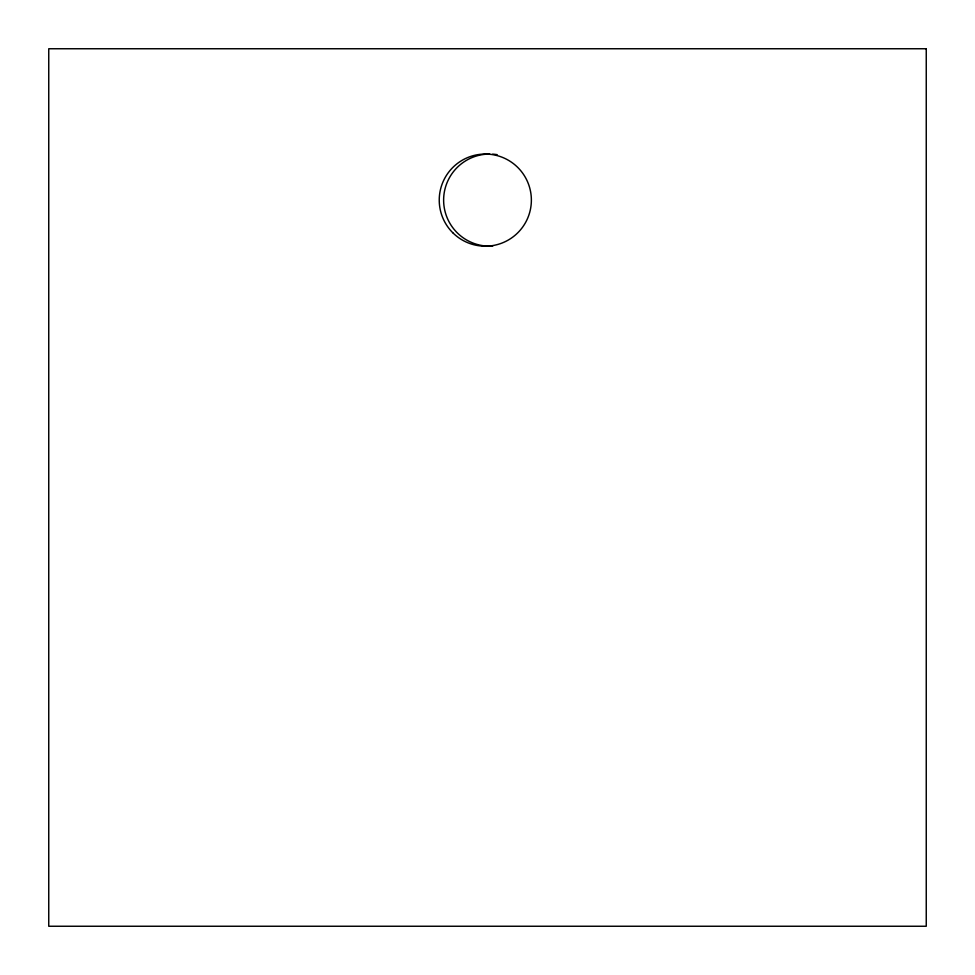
<?xml version="1.0" encoding="UTF-8"?>
<svg xmlns="http://www.w3.org/2000/svg" width="975" height="975" viewBox="0 0 975 975"><rect width="100%" height="100%" fill="white"/><g stroke="black" fill="none" stroke-linecap="round" stroke-linejoin="round"><path stroke-width="1.46" d="M492.692 246.09A46.069 46.069 0 0 1 443.649 201.618A46.069 46.069 0 0 1 489.694 154.05M492.692 154.148A46.069 46.069 0 0 1 497.201 154.672M926.25 48.75L48.75 48.75L48.75 926.25L926.25 926.25L926.25 48.75M452.729 232.696A46.069 46.069 0 0 0 529.803 212.038A46.069 46.069 0 0 0 473.387 155.622A46.069 46.069 0 0 0 452.729 232.696"/></g></svg>
